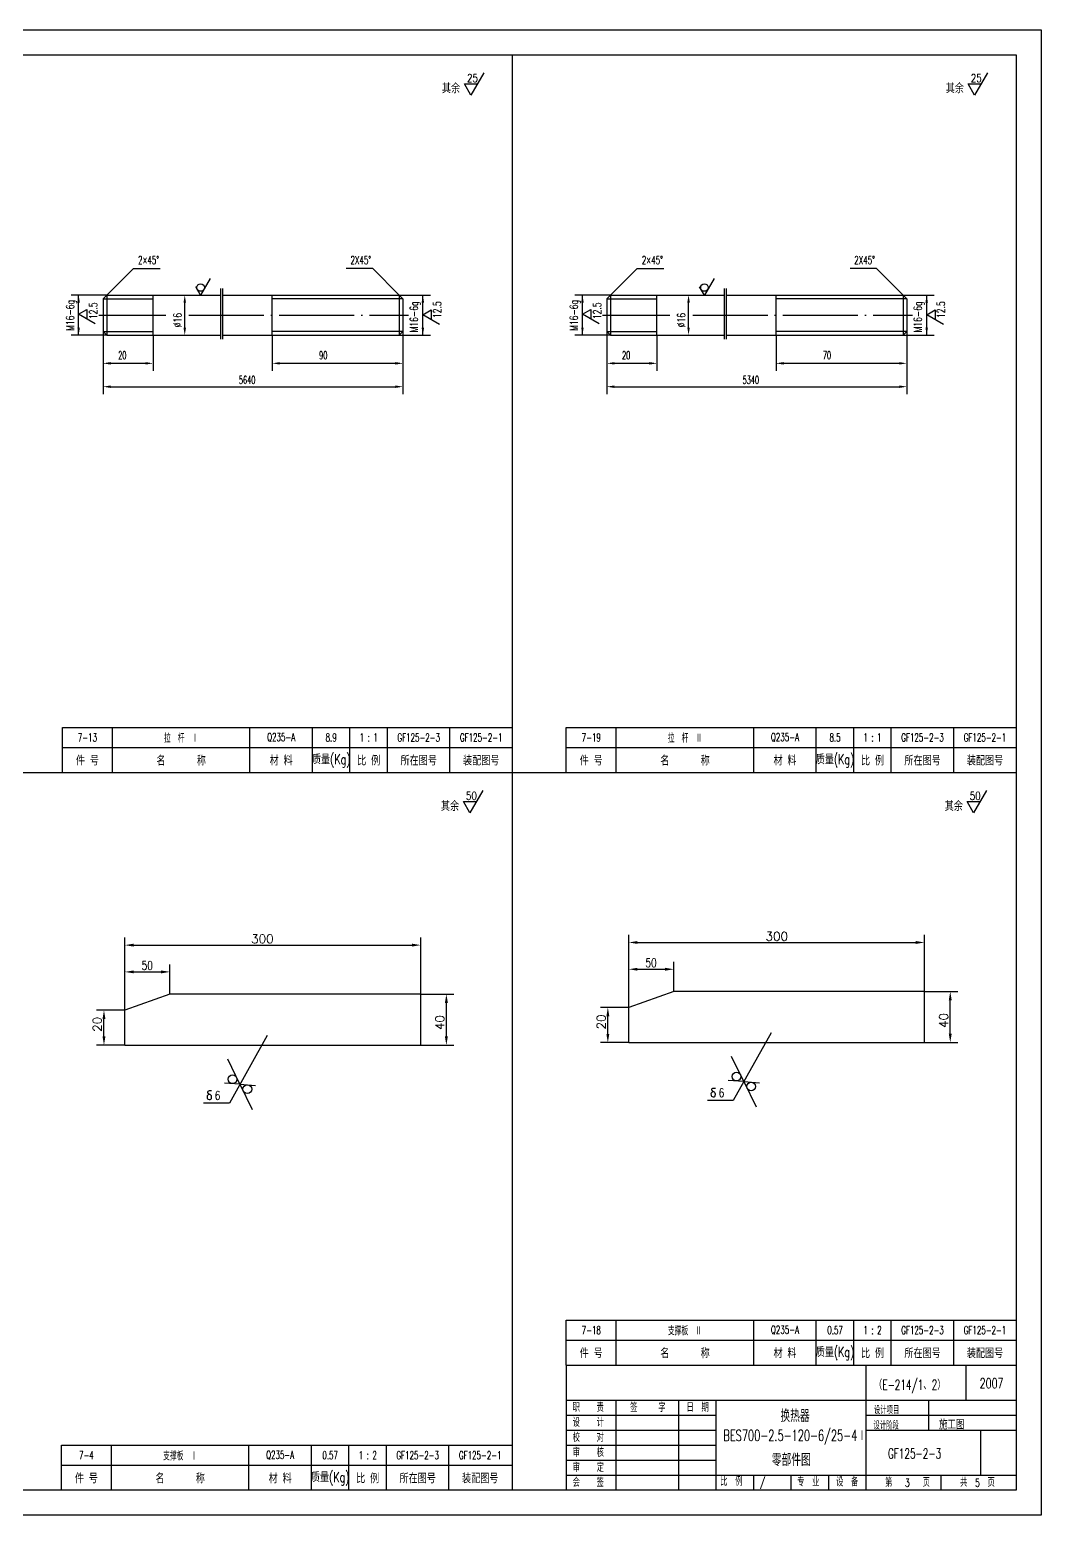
# Model space of a CAD drawing. Extents: x -187 to 2440, y 126 to 1474.
# Drawn here: x 2035 to 2440, y 134 to 728 of the extents above; entities that cross this region are included whole.
import ezdxf
from ezdxf.enums import TextEntityAlignment as Align

# ---------------------------------------------------------------- set-up
doc = ezdxf.new("R2010")
doc.units = 0
doc.header["$MEASUREMENT"] = 0
doc.linetypes.add('DASHDOT-M', pattern=[36, 30, -3, 0, -3])
doc.linetypes.add('DIVIDE-M', pattern=[39, 30, -3, 0, -3, 0, -3])
doc.layers.get('0').update_dxf_attribs({"linetype": 'CONTINUOUS'})
for name, color, linetype in [('CDR_DWG1', 4, 'CONTINUOUS'), ('CDR_DWG3', 1, 'DASHDOT-M'), ('CDR_DWG4', 3, 'DIVIDE-M')]:
    doc.layers.add(name, color=color, linetype=linetype)
doc.styles.add('HZ', font='ROMANS', dxfattribs={"width": 0.7, "bigfont": 'HZ'})

msp = doc.modelspace()

# ---------------------------------------------------------------- linework, layer by layer
for p, q in [((1598.77, 728.11), (2439.77, 728.11)), ((2439.77, 728.11), (2439.77, 134.11)), ((2228.27, 144.11), (2228.27, 718.11)), ((2216.78, 710.93), (2211.62, 702)), ((2418.28, 710.93), (2413.12, 702)), ((2211.62, 702), (2209.05, 706.46)), ((2209.05, 706.46), (2214.2, 706.46)), ((2413.12, 702), (2410.55, 706.46)), ((2410.55, 706.46), (2415.7, 706.46)), ((2066.03, 622), (2076.64, 632.6)), ((2076.64, 632.6), (2087.36, 632.6)), ((2172.36, 632.6), (2161.78, 632.6)), ((2182.96, 622), (2172.36, 632.6)), ((2267.53, 622), (2278.14, 632.6)), ((2278.14, 632.6), (2288.86, 632.6)), ((2373.86, 632.6), (2363.28, 632.6)), ((2384.46, 622), (2373.86, 632.6)), ((2103.54, 622), (2101.61, 625.33)), ((2107.39, 628.66), (2103.54, 622)), ((2305.04, 622), (2303.11, 625.33)), ((2308.89, 628.66), (2305.04, 622)), ((2065.97, 622), (2051.75, 622)), ((2054.75, 606), (2054.75, 622)), ((2084.53, 606), (2084.53, 622)), ((2097.19, 609), (2097.19, 619)), ((2182.96, 622), (2195.43, 622)), ((2192.43, 606), (2192.43, 622)), ((2267.47, 622), (2253.25, 622)), ((2256.25, 606), (2256.25, 622)), ((2298.69, 609), (2298.69, 619)), ((2333.69, 606), (2333.69, 622)), ((2384.46, 622), (2396.93, 622)), ((2393.93, 606), (2393.93, 622)), ((2054.75, 614.33), (2058.09, 616.25)), ((2061.42, 610.48), (2054.75, 614.33)), ((2058.09, 616.25), (2058.09, 612.4)), ((2192.43, 614.14), (2195.77, 616.06)), ((2199.1, 610.29), (2192.43, 614.14)), ((2195.77, 616.06), (2195.77, 612.21)), ((2256.25, 614.33), (2259.59, 616.25)), ((2262.92, 610.48), (2256.25, 614.33)), ((2259.59, 616.25), (2259.59, 612.4)), ((2393.93, 614.14), (2397.27, 616.06)), ((2400.6, 610.29), (2393.93, 614.14)), ((2397.27, 616.06), (2397.27, 612.21)), ((2065.97, 606), (2051.75, 606)), ((2064.53, 607.5), (2064.53, 591.71)), ((2084.53, 606), (2084.53, 591.71)), ((2132.19, 606), (2132.19, 591.71)), ((2182.96, 606), (2195.43, 606)), ((2184.46, 607.5), (2184.46, 591.71)), ((2267.47, 606), (2253.25, 606)), ((2266.03, 607.5), (2266.03, 591.71)), ((2286.03, 606), (2286.03, 591.71)), ((2333.69, 606), (2333.69, 591.71)), ((2384.46, 606), (2396.93, 606)), ((2385.96, 607.5), (2385.96, 591.71)), ((2067.53, 594.71), (2081.53, 594.71)), ((2135.19, 594.71), (2181.46, 594.71)), ((2269.03, 594.71), (2283.03, 594.71)), ((2336.69, 594.71), (2382.96, 594.71)), ((2064.53, 591.71), (2064.53, 582.37)), ((2184.46, 591.71), (2184.46, 582.37)), ((2266.03, 591.71), (2266.03, 582.37)), ((2385.96, 591.71), (2385.96, 582.37)), ((2067.53, 585.37), (2181.46, 585.37)), ((2269.03, 585.37), (2382.96, 585.37)), ((2048.27, 441.11), (2228.27, 441.11)), ((2249.77, 441.11), (2429.77, 441.11)), ((1623.77, 431.11), (2429.77, 431.11)), ((2216.36, 423.93), (2211.21, 415)), ((2417.86, 423.93), (2412.71, 415)), ((2211.21, 415), (2208.63, 419.46)), ((2208.63, 419.46), (2213.79, 419.46)), ((2412.71, 415), (2410.13, 419.46)), ((2410.13, 419.46), (2415.29, 419.46)), ((2073.23, 354.44), (2073.23, 365.08)), ((2191.55, 342.56), (2191.55, 365.08)), ((2274.76, 355.5), (2274.76, 366.14)), ((2278.26, 363.14), (2390.42, 363.14)), ((2393.08, 343.62), (2393.08, 366.14)), ((2076.73, 362.08), (2188.89, 362.08)), ((2073.23, 336.08), (2073.23, 354.38)), ((2076.73, 351.38), (2088.6, 351.38)), ((2091.25, 342.56), (2091.25, 354.38)), ((2274.76, 337.14), (2274.76, 355.44)), ((2278.26, 352.44), (2290.13, 352.44)), ((2292.78, 343.62), (2292.78, 355.44)), ((2191.61, 342.5), (2204.83, 342.5)), ((2201.83, 325.58), (2201.83, 339.83)), ((2393.14, 343.55), (2406.36, 343.55)), ((2403.36, 326.64), (2403.36, 340.88)), ((2073.17, 336.08), (2061.88, 336.08)), ((2064.88, 325.31), (2064.88, 333.07)), ((2274.7, 337.14), (2263.41, 337.14)), ((2266.41, 326.36), (2266.41, 334.12)), ((2331.67, 327.03), (2316.6, 299.99)), ((2073.17, 322.08), (2061.88, 322.08)), ((2130.14, 325.97), (2115.07, 298.94)), ((2191.61, 322.08), (2204.83, 322.08)), ((2274.7, 323.14), (2263.41, 323.14)), ((2393.14, 323.14), (2406.36, 323.14)), ((2119.26, 306.48), (2114.36, 316.51)), ((2320.79, 307.54), (2315.89, 317.57)), ((2106.42, 303.12), (2106.44, 303.48)), ((2106.55, 302.8), (2106.42, 303.12)), ((2106.44, 303.48), (2106.57, 303.67)), ((2106.57, 303.67), (2106.85, 303.86)), ((2106.85, 303.86), (2107.1, 303.89)), ((2107.1, 303.89), (2107.93, 303.89)), ((2119.26, 306.48), (2113.07, 306.92)), ((2119.28, 306.45), (2124.18, 296.42)), ((2119.28, 306.45), (2125.47, 306.01)), ((2307.85, 303.05), (2307.72, 302.83)), ((2308.08, 303.24), (2307.85, 303.05)), ((2307.95, 304.18), (2307.97, 304.54)), ((2308.08, 303.86), (2307.95, 304.18)), ((2307.97, 304.54), (2308.1, 304.73)), ((2308.31, 303.63), (2308.08, 303.86)), ((2308.23, 303.39), (2308.08, 303.24)), ((2308.1, 304.73), (2308.38, 304.92)), ((2308.57, 303.48), (2308.23, 303.39)), ((2308.63, 303.46), (2308.31, 303.63)), ((2308.38, 304.92), (2308.63, 304.95)), ((2308.63, 304.95), (2309.46, 304.95)), ((2308.84, 303.36), (2308.63, 303.46)), ((2309.03, 303.24), (2308.84, 303.36)), ((2309.23, 303.07), (2309.03, 303.24)), ((2309.4, 302.83), (2309.23, 303.07)), ((2320.79, 307.54), (2314.6, 307.98)), ((2320.81, 307.51), (2327, 307.07)), ((2320.81, 307.51), (2325.71, 297.48)), ((2115.07, 298.94), (2104.73, 298.94)), ((2106.19, 301.77), (2106.11, 301.53)), ((2106.11, 301.53), (2106.15, 301)), ((2106.15, 301), (2106.18, 300.83)), ((2106.18, 300.83), (2106.35, 300.61)), ((2106.32, 302), (2106.19, 301.77)), ((2106.55, 302.18), (2106.32, 302)), ((2106.35, 300.61), (2106.61, 300.44)), ((2106.78, 302.58), (2106.55, 302.8)), ((2106.7, 302.34), (2106.55, 302.18)), ((2106.61, 300.44), (2106.98, 300.32)), ((2107.04, 302.42), (2106.7, 302.34)), ((2107.1, 302.41), (2106.78, 302.58)), ((2106.98, 300.32), (2107.36, 300.35)), ((2107.31, 302.3), (2107.1, 302.41)), ((2107.5, 302.18), (2107.31, 302.3)), ((2107.36, 300.35), (2107.66, 300.47)), ((2107.7, 302.01), (2107.5, 302.18)), ((2107.66, 300.47), (2107.87, 300.75)), ((2107.87, 301.77), (2107.7, 302.01)), ((2107.9, 301.45), (2107.87, 301.77)), ((2107.87, 300.75), (2107.9, 301.45)), ((2316.6, 299.99), (2306.26, 299.99)), ((2307.72, 302.83), (2307.64, 302.59)), ((2307.64, 302.59), (2307.68, 302.06)), ((2307.68, 302.06), (2307.71, 301.89)), ((2307.71, 301.89), (2307.88, 301.67)), ((2307.88, 301.67), (2308.14, 301.5)), ((2308.14, 301.5), (2308.51, 301.38)), ((2308.51, 301.38), (2308.89, 301.41)), ((2308.89, 301.41), (2309.19, 301.53)), ((2309.19, 301.53), (2309.4, 301.8)), ((2309.43, 302.51), (2309.4, 302.83)), ((2309.4, 301.8), (2309.43, 302.51)), ((2249.77, 204.14), (2429.77, 204.14)), ((2249.77, 194.14), (2429.77, 194.14)), ((2369.76, 144.14), (2369.76, 194.14)), ((2409.76, 180.14), (2409.76, 194.14)), ((2249.76, 180.14), (2429.76, 180.14)), ((2269.76, 144.14), (2269.76, 180.14)), ((2294.76, 144.14), (2294.76, 180.14)), ((2309.76, 144.14), (2309.76, 180.14)), ((2394.76, 168.14), (2394.76, 180.14)), ((2249.76, 174.14), (2309.76, 174.14)), ((2369.76, 174.14), (2429.76, 174.14)), ((2249.76, 168.14), (2309.76, 168.14)), ((2369.76, 168.14), (2429.76, 168.14)), ((2415.39, 168.14), (2415.39, 150.14)), ((2249.76, 162.14), (2309.76, 162.14)), ((2249.76, 156.14), (2309.76, 156.14)), ((2047.86, 154.11), (2227.86, 154.11)), ((2249.76, 150.14), (2429.76, 150.14)), ((2324.76, 144.14), (2324.76, 150.14)), ((2339.76, 144.14), (2339.76, 150.14)), ((2354.76, 144.14), (2354.76, 150.14)), ((2399.76, 144.14), (2399.76, 150.14)), ((2439.77, 134.11), (1598.77, 134.11))]:
    msp.add_line(p, q)
for centre, radius in [((2103.54, 625), 1.5), ((2305.04, 625), 1.5), ((2116.34, 308.45), 1.75), ((2317.87, 309.51), 1.75), ((2122.22, 304.48), 1.75), ((2323.75, 305.54), 1.75)]:
    msp.add_circle(centre, radius)
for points in [[(2054.25, 619), (2055.25, 619), (2054.75, 622)], [(2096.69, 619), (2097.69, 619), (2097.19, 622)], [(2191.93, 619), (2192.93, 619), (2192.43, 622)], [(2255.75, 619), (2256.75, 619), (2256.25, 622)], [(2298.19, 619), (2299.19, 619), (2298.69, 622)], [(2393.43, 619), (2394.43, 619), (2393.93, 622)], [(2054.25, 609), (2055.25, 609), (2054.75, 606)], [(2096.69, 609), (2097.69, 609), (2097.19, 606)], [(2191.93, 609), (2192.93, 609), (2192.43, 606)], [(2255.75, 609), (2256.75, 609), (2256.25, 606)], [(2298.19, 609), (2299.19, 609), (2298.69, 606)], [(2393.43, 609), (2394.43, 609), (2393.93, 606)], [(2067.53, 595.21), (2067.53, 594.21), (2064.53, 594.71)], [(2081.53, 595.21), (2081.53, 594.21), (2084.53, 594.71)], [(2135.19, 595.21), (2135.19, 594.21), (2132.19, 594.71)], [(2181.46, 595.21), (2181.46, 594.21), (2184.46, 594.71)], [(2269.03, 595.21), (2269.03, 594.21), (2266.03, 594.71)], [(2283.03, 595.21), (2283.03, 594.21), (2286.03, 594.71)], [(2336.69, 595.21), (2336.69, 594.21), (2333.69, 594.71)], [(2382.96, 595.21), (2382.96, 594.21), (2385.96, 594.71)], [(2067.53, 585.87), (2067.53, 584.87), (2064.53, 585.37)], [(2181.46, 585.87), (2181.46, 584.87), (2184.46, 585.37)], [(2269.03, 585.87), (2269.03, 584.87), (2266.03, 585.37)], [(2382.96, 585.87), (2382.96, 584.87), (2385.96, 585.37)], [(2076.73, 361.5), (2076.73, 362.67), (2073.23, 362.08)], [(2188.05, 361.5), (2188.05, 362.67), (2191.55, 362.08)], [(2278.26, 362.56), (2278.26, 363.72), (2274.76, 363.14)], [(2389.58, 362.56), (2389.58, 363.72), (2393.08, 363.14)], [(2076.73, 350.8), (2076.73, 351.96), (2073.23, 351.38)], [(2087.75, 350.8), (2087.75, 351.96), (2091.25, 351.38)], [(2278.26, 351.85), (2278.26, 353.02), (2274.76, 352.44)], [(2289.28, 351.85), (2289.28, 353.02), (2292.78, 352.44)], [(2202.42, 339), (2201.25, 339), (2201.83, 342.5)], [(2403.95, 340.05), (2402.78, 340.05), (2403.36, 343.55)], [(2065.47, 332.61), (2064.3, 332.61), (2064.88, 336.11)], [(2267, 333.67), (2265.83, 333.67), (2266.41, 337.17)], [(2065.47, 325.55), (2064.3, 325.55), (2064.88, 322.05)], [(2202.42, 325.58), (2201.25, 325.58), (2201.83, 322.08)], [(2267, 326.61), (2265.83, 326.61), (2266.41, 323.11)], [(2403.95, 326.64), (2402.78, 326.64), (2403.36, 323.14)]]:
    msp.add_solid(points)
at = {"layer": 'CDR_DWG1'}
for p, q in [((1623.77, 718.11), (2429.77, 718.11)), ((2429.77, 718.11), (2429.77, 144.11)), ((2064.53, 620.5), (2066.03, 622)), ((2064.53, 620.5), (2064.53, 607.5)), ((2064.53, 620.5), (2084.53, 620.5)), ((2066.03, 622), (2111.62, 622)), ((2066.03, 622), (2066.03, 606)), ((2112.39, 622), (2182.96, 622)), ((2132.19, 606), (2132.19, 622)), ((2184.46, 620.5), (2132.19, 620.5)), ((2182.96, 622), (2182.96, 606)), ((2184.46, 620.5), (2182.96, 622)), ((2184.46, 620.5), (2184.46, 607.5)), ((2266.03, 620.5), (2267.53, 622)), ((2266.03, 620.5), (2286.03, 620.5)), ((2266.03, 620.5), (2266.03, 607.5)), ((2267.53, 622), (2313.12, 622)), ((2267.53, 622), (2267.53, 606)), ((2286.03, 606), (2286.03, 622)), ((2313.89, 622), (2384.46, 622)), ((2385.96, 620.5), (2333.69, 620.5)), ((2385.96, 620.5), (2384.46, 622)), ((2384.46, 622), (2384.46, 606)), ((2385.96, 620.5), (2385.96, 607.5)), ((2064.53, 607.5), (2066.03, 606)), ((2064.53, 607.5), (2084.53, 607.5)), ((2066.03, 606), (2111.62, 606)), ((2112.39, 606), (2182.96, 606)), ((2184.46, 607.5), (2132.19, 607.5)), ((2182.96, 606), (2184.46, 607.5)), ((2266.03, 607.5), (2286.03, 607.5)), ((2266.03, 607.5), (2267.53, 606)), ((2267.53, 606), (2313.12, 606)), ((2313.89, 606), (2384.46, 606)), ((2385.96, 607.5), (2333.69, 607.5)), ((2384.46, 606), (2385.96, 607.5)), ((2048.27, 449.11), (2228.27, 449.11)), ((2048.27, 431.11), (2048.27, 449.11)), ((2068.27, 431.11), (2068.27, 449.11)), ((2123.27, 431.11), (2123.27, 449.11)), ((2148.27, 431.11), (2148.27, 449.11)), ((2163.27, 431.11), (2163.27, 449.11)), ((2178.27, 431.11), (2178.27, 449.11)), ((2203.27, 431.11), (2203.27, 449.11)), ((2249.77, 449.11), (2429.77, 449.11)), ((2249.77, 431.11), (2249.77, 449.11)), ((2269.77, 431.11), (2269.77, 449.11)), ((2324.77, 431.11), (2324.77, 449.11)), ((2349.77, 431.11), (2349.77, 449.11)), ((2364.77, 431.11), (2364.77, 449.11)), ((2379.77, 431.11), (2379.77, 449.11)), ((2404.77, 431.11), (2404.77, 449.11)), ((2091.25, 342.5), (2073.23, 336.02)), ((2191.55, 342.5), (2091.25, 342.5)), ((2191.55, 322.08), (2191.55, 342.5)), ((2292.78, 343.55), (2274.76, 337.08)), ((2393.08, 343.55), (2292.78, 343.55)), ((2393.08, 323.14), (2393.08, 343.55)), ((2073.23, 322.08), (2073.23, 336.02)), ((2274.76, 323.14), (2274.76, 337.08)), ((2073.23, 322.08), (2191.55, 322.08)), ((2274.76, 323.14), (2393.08, 323.14)), ((2249.77, 212.14), (2429.77, 212.14)), ((2249.77, 194.14), (2249.77, 212.14)), ((2269.77, 194.14), (2269.77, 212.14)), ((2324.77, 194.14), (2324.77, 212.14)), ((2349.77, 194.14), (2349.77, 212.14)), ((2364.77, 194.14), (2364.77, 212.14)), ((2379.77, 194.14), (2379.77, 212.14)), ((2404.77, 194.14), (2404.77, 212.14)), ((2249.77, 194.14), (2249.77, 144.11)), ((2249.77, 194.14), (2429.77, 194.14)), ((2369.76, 144.14), (2369.76, 194.14)), ((2047.86, 162.11), (2227.86, 162.11)), ((2047.86, 144.11), (2047.86, 162.11)), ((2067.86, 144.11), (2067.86, 162.11)), ((2122.86, 144.11), (2122.86, 162.11)), ((2147.86, 144.11), (2147.86, 162.11)), ((2162.86, 144.11), (2162.86, 162.11)), ((2177.86, 144.11), (2177.86, 162.11)), ((2202.86, 144.11), (2202.86, 162.11)), ((2429.77, 144.11), (1623.77, 144.11))]:
    msp.add_line(p, q, dxfattribs=at)
at = {"layer": 'CDR_DWG3', "linetype": 'DASHDOT-M'}
for p, q in [((2062.81, 614), (2089.65, 614)), ((2098.86, 614), (2186.71, 614)), ((2264.31, 614), (2291.15, 614)), ((2300.36, 614), (2388.21, 614))]:
    msp.add_line(p, q, dxfattribs=at)
at = {"layer": 'CDR_DWG4', "linetype": 'DIVIDE-M'}
for p, q in [((2111.62, 604.4), (2111.62, 624.63)), ((2112.39, 604.4), (2112.39, 624.63)), ((2313.12, 604.4), (2313.12, 624.63)), ((2313.89, 604.4), (2313.89, 624.63))]:
    msp.add_line(p, q, dxfattribs=at)

# ---------------------------------------------------------------- texts
at = {"style": 'HZ'}
for s, height, width, p in [('其余', 4, 0.7, (2200.05, 702.71)), ('25', 3.2, 0.8, (2210.07, 707.17)), ('其余', 4, 0.7, (2401.55, 702.71)), ('25', 3.2, 0.8, (2411.57, 707.17)), ('2×45%%d', 3.2, 0.65, (2078.51, 634.39)), ('2X45%%d', 3.2, 0.65, (2163.49, 634.39)), ('2×45%%d', 3.2, 0.65, (2280.01, 634.39)), ('2X45%%d', 3.2, 0.65, (2364.99, 634.39)), ('20', 3.2, 0.6, (2070.59, 596.31)), ('90', 3.2, 0.6, (2150.92, 596.31)), ('20', 3.2, 0.6, (2272.09, 596.31)), ('70', 3.2, 0.6, (2352.42, 596.31)), ('5640', 3.2, 0.6, (2118.84, 586.46)), ('5340', 3.2, 0.6, (2320.34, 586.46)), ('50', 3.2, 0.8, (2209.65, 420.17)), ('50', 3.2, 0.8, (2411.15, 420.17)), ('其余', 4, 0.7, (2199.64, 415.71)), ('其余', 4, 0.7, (2401.14, 415.71)), ('6', 3.5, 0.75, (2109.21, 300.25)), ('6', 3.5, 0.75, (2310.74, 301.3)), ('（E-214/1、2）', 4, 0.65, (2372.79, 184.32)), ('2007', 4, 0.7, (2415.08, 184.87)), ('职    责', 3.2, 0.7, (2252.33, 175.52)), ('签     字', 3.2, 0.7, (2275.34, 175.47)), ('日  期', 3.2, 0.7, (2297.88, 175.56)), ('设    计', 3.2, 0.7, (2252.33, 169.52)), ('设计项目', 3, 0.65, (2372.84, 174.59)), ('施工图', 4, 0.65, (2398.9, 168.44)), ('校    对', 3.2, 0.7, (2252.33, 163.52)), ('BES700-2.5-120-6/25-4Ⅰ', 4.41, 0.65, (2312.64, 163.84)), ('设计阶段', 3, 0.65, (2372.64, 168.44)), ('审    核', 3.2, 0.7, (2252.33, 157.52)), ('GF125-2-3', 4, 0.65, (2378.44, 156.81)), ('审    定', 3.2, 0.7, (2252.33, 151.52)), ('会    签', 3.2, 0.7, (2252.33, 145.52)), ('比  例', 3.2, 0.7, (2311.36, 145.94)), ('/', 3.2, 0.7, (2327.32, 145.76)), ('专  业', 3.2, 0.7, (2342.13, 145.74)), ('设  备', 3.2, 0.7, (2357.71, 145.73)), ('第   3   页', 3.2, 0.7, (2377.31, 145.53)), ('共  5  页', 3.2, 0.7, (2407.31, 145.53))]:
    msp.add_text(s, height=height, dxfattribs=dict(at, width=width)).set_placement(p)
at = {"style": 'HZ', "width": 0.7}
for s, p in [('M16-6g', (2052.92, 607.66)), ('12.5', (2062.21, 612.35)), ('M16-6g', (2190.48, 607.06)), ('12.5', (2199.72, 612.8)), ('M16-6g', (2254.42, 607.66)), ('12.5', (2263.71, 612.35)), ('M16-6g', (2391.98, 607.06)), ('12.5', (2401.22, 612.8)), ('%%C16', (2095.89, 609.1)), ('%%C16', (2297.39, 609.1))]:
    msp.add_text(s, height=3.2, rotation=90, dxfattribs=at).set_placement(p)
at = {"style": 'HZ'}
for s, height, width, p in [('7-13', 3.2, 0.65, (2058.27, 445.11)), ('拉  杆  Ⅰ', 3.2, 0.65, (2095.77, 445.11)), ('Q235-A', 3.2, 0.65, (2135.77, 445.11)), ('8.9', 3.2, 0.65, (2155.77, 445.11)), ('1 : 1', 3.2, 0.65, (2170.77, 445.11)), ('GF125-2-3', 3.2, 0.65, (2190.77, 445.11)), ('GF125-2-1', 3.2, 0.65, (2215.77, 445.11)), ('7-19', 3.2, 0.65, (2259.77, 445.11)), ('拉  杆  Ⅱ', 3.2, 0.65, (2297.27, 445.11)), ('Q235-A', 3.2, 0.65, (2337.27, 445.11)), ('8.5', 3.2, 0.65, (2357.27, 445.11)), ('1 : 1', 3.2, 0.65, (2372.27, 445.11)), ('GF125-2-3', 3.2, 0.65, (2392.27, 445.11)), ('GF125-2-1', 3.2, 0.65, (2417.27, 445.11)), ('件 号', 4, 0.7, (2058.27, 436.11)), ('名      称', 4, 0.7, (2095.77, 436.11)), ('材 料', 4, 0.7, (2135.77, 436.11)), ('质量(Kg)', 4, 0.7, (2155.77, 436.11)), ('比 例', 4, 0.7, (2170.77, 436.11)), ('所在图号', 4, 0.7, (2190.77, 436.11)), ('装配图号', 4, 0.7, (2215.77, 436.11)), ('件 号', 4, 0.7, (2259.77, 436.11)), ('名      称', 4, 0.7, (2297.27, 436.11)), ('材 料', 4, 0.7, (2337.27, 436.11)), ('质量(Kg)', 4, 0.7, (2357.27, 436.11)), ('比 例', 4, 0.7, (2372.27, 436.11)), ('所在图号', 4, 0.7, (2392.27, 436.11)), ('装配图号', 4, 0.7, (2417.27, 436.11)), ('7-18', 3.2, 0.65, (2259.77, 208.14)), ('支撑板  Ⅱ', 3.2, 0.65, (2297.27, 208.14)), ('Q235-A', 3.2, 0.65, (2337.27, 208.14)), ('0.57', 3.2, 0.65, (2357.27, 208.14)), ('1 : 2', 3.2, 0.65, (2372.27, 208.14)), ('GF125-2-3', 3.2, 0.65, (2392.27, 208.14)), ('GF125-2-1', 3.2, 0.65, (2417.27, 208.14)), ('质量(Kg)', 4, 0.7, (2357.27, 199.14)), ('件 号', 4, 0.7, (2259.77, 199.14)), ('名      称', 4, 0.7, (2297.27, 199.14)), ('材 料', 4, 0.7, (2337.27, 199.14)), ('比 例', 4, 0.7, (2372.27, 199.14)), ('所在图号', 4, 0.7, (2392.27, 199.14)), ('装配图号', 4, 0.7, (2417.27, 199.14)), ('换热器', 5, 0.65, (2341.29, 174.14)), ('7-4', 3.2, 0.65, (2057.86, 158.11)), ('支撑板  Ⅰ', 3.2, 0.65, (2095.36, 158.11)), ('Q235-A', 3.2, 0.65, (2135.36, 158.11)), ('0.57', 3.2, 0.65, (2155.36, 158.11)), ('1 : 2', 3.2, 0.65, (2170.36, 158.11)), ('GF125-2-3', 3.2, 0.65, (2190.36, 158.11)), ('GF125-2-1', 3.2, 0.65, (2215.36, 158.11)), ('零部件图', 5, 0.65, (2339.77, 156.51)), ('件 号', 4, 0.7, (2057.86, 149.11)), ('名      称', 4, 0.7, (2095.36, 149.11)), ('材 料', 4, 0.7, (2135.36, 149.11)), ('质量(Kg)', 4, 0.7, (2155.36, 149.11)), ('比 例', 4, 0.7, (2170.36, 149.11)), ('所在图号', 4, 0.7, (2190.36, 149.11)), ('装配图号', 4, 0.7, (2215.36, 149.11))]:
    msp.add_text(s, height=height, dxfattribs=dict(at, width=width)).set_placement(p, align=Align.MIDDLE)
for s, p in [('300 ', (2129.45, 362.8)), ('300', (2333.98, 363.86))]:
    msp.add_text(s, height=3.5, dxfattribs=at).set_placement(p, align=Align.CENTER)
at = {"style": 'HZ', "width": 0.75}
for p in [(2283.71, 353.27), (2082.18, 352.21)]:
    msp.add_text('50', height=3.5, dxfattribs=at).set_placement(p, align=Align.CENTER)
at = {"style": 'HZ'}
for s, p in [(' 20', (2063.95, 329.2)), ('40 ', (2200.95, 332.3)), (' 20', (2265.48, 330.16)), ('40 ', (2402.48, 333.16))]:
    msp.add_text(s, height=3.5, rotation=90, dxfattribs=at).set_placement(p, align=Align.CENTER)

doc.saveas('drawing.dxf')
